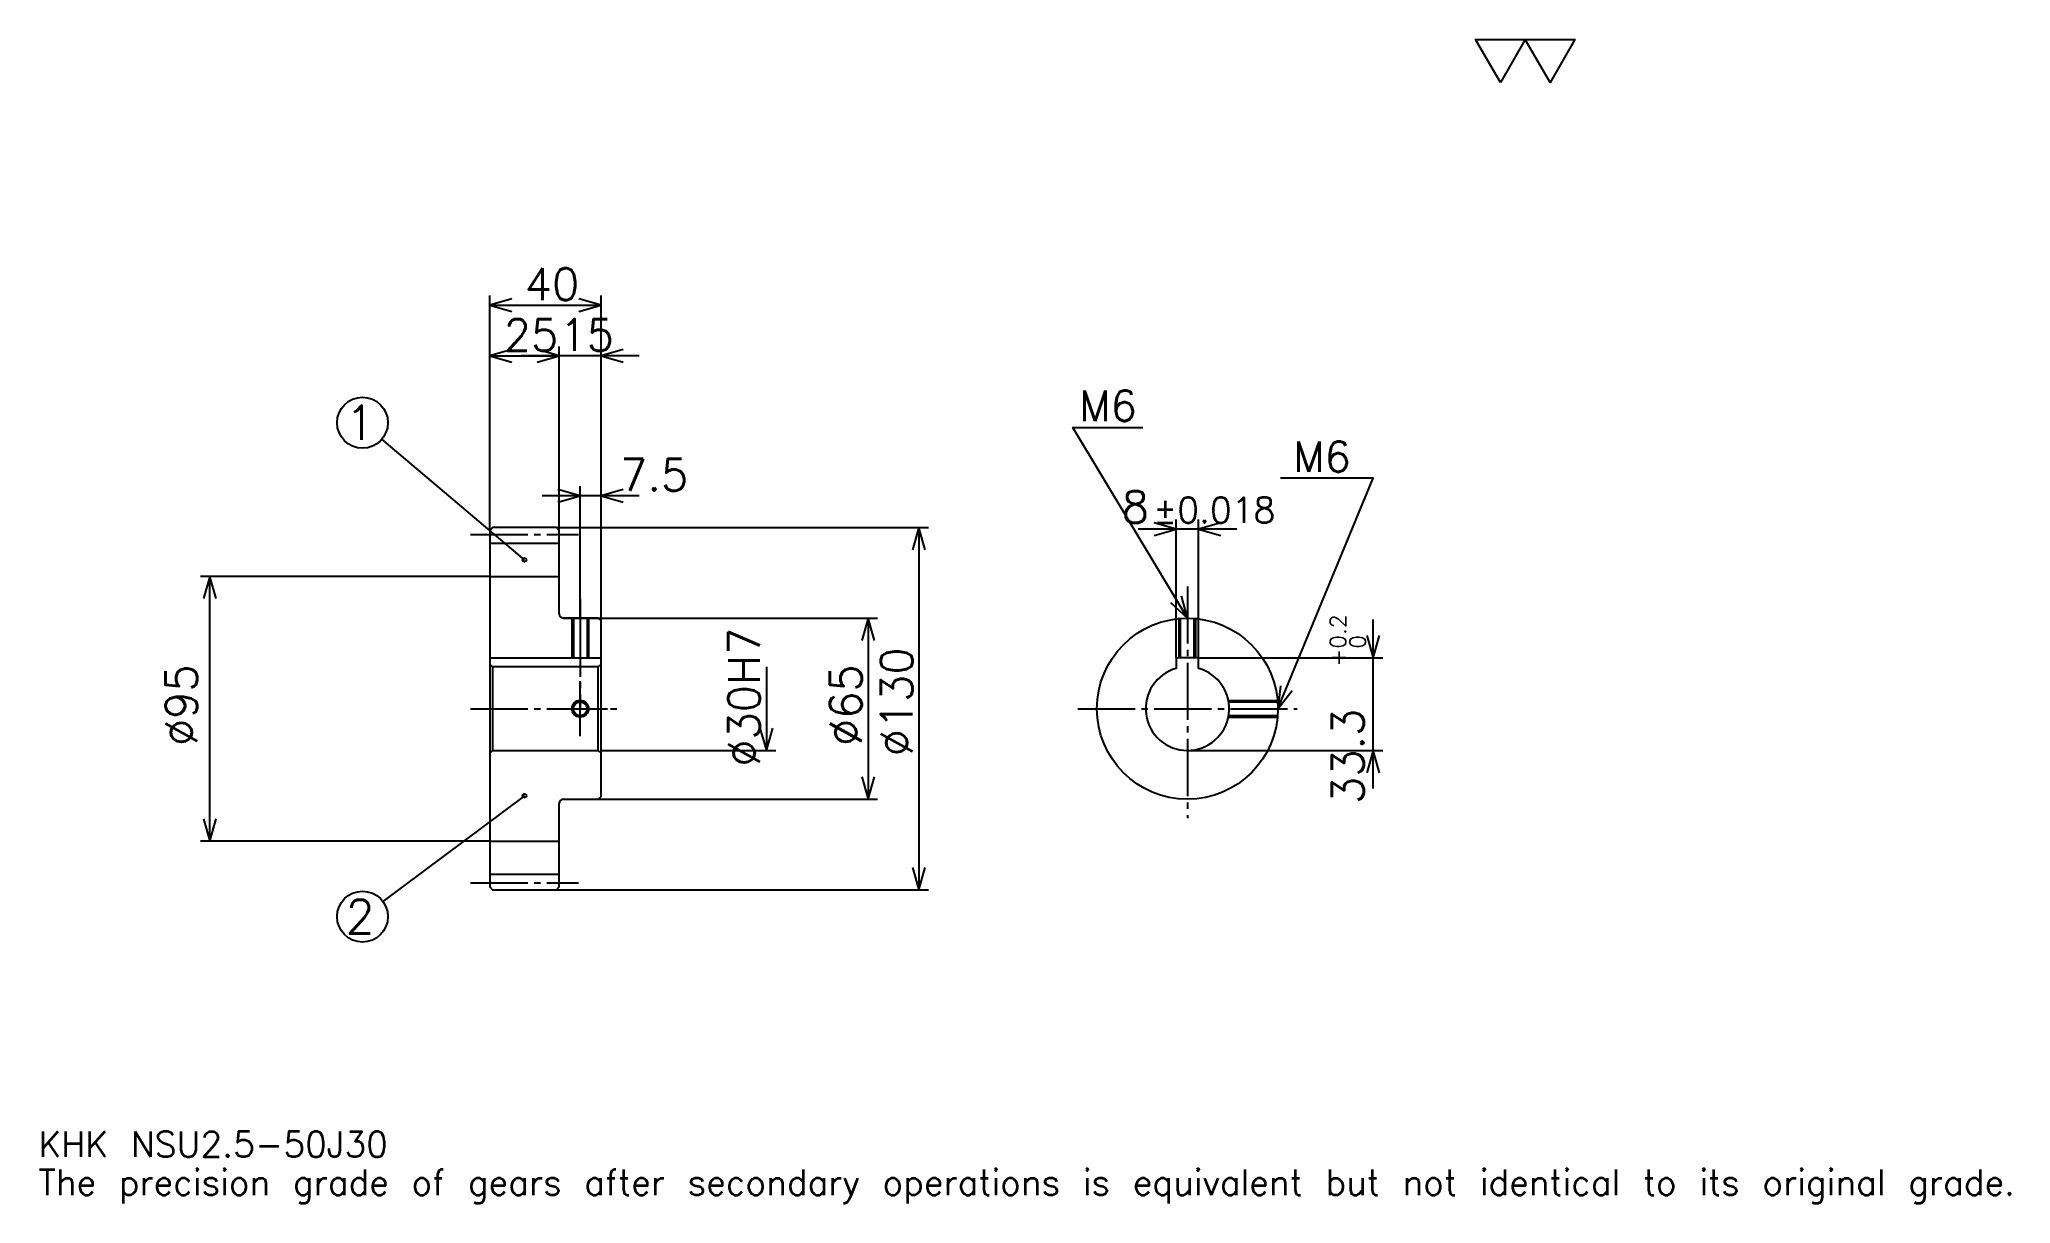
# Model space of a CAD drawing. Extents: x 23 to 731, y 8 to 426.
import ezdxf

# ---------------------------------------------------------------- set-up
doc = ezdxf.new("R2010")
doc.units = 0
doc.linetypes.add('DASHDOT', pattern=[27.391305, 20.543478, -2.282609, 2.282609, -2.282609])
doc.layers.get('0').update_dxf_attribs({"linetype": 'CONTINUOUS'})
doc.layers.add('DASHDOT', color=6, linetype='DASHDOT')
doc.styles.add('KANJI', font='TXT', dxfattribs={"bigfont": 'BIGFONT'})

msp = doc.modelspace()

# ---------------------------------------------------------------- linework, layer by layer
at = {"color": 5}
for p, q in [((184.891312, 251.032608), (184.891312, 334.347839)), ((224.891312, 251.032608), (224.891312, 334.347839)), ((184.891312, 330.923889), (224.891312, 330.923889)), ((184.891312, 312.663025), (209.891312, 312.663025)), ((238.58696, 312.663025), (196.195663, 312.663025)), ((209.891312, 251.032608), (209.891312, 316.086975)), ((197.391312, 239.470108), (146.208649, 282.786438)), ((238.58696, 262.445648), (203.695663, 262.445648)), ((217.391312, 251.032608), (217.391312, 265.869568)), ((184.891312, 250.032608), (184.891312, 251.032608)), ((208.891312, 251.032608), (224.891312, 251.032608)), ((209.891312, 250.032608), (209.891312, 251.032608)), ((217.391312, 218.532608), (217.391312, 251.032608)), ((217.391312, 218.532608), (217.391312, 251.032608)), ((224.891312, 251.032608), (342.445679, 251.032608)), ((224.891312, 217.532608), (224.891312, 251.032608)), ((339.021729, 251.032608), (339.021729, 121.032608)), ((453.130432, 250.489136), (417.739136, 250.489136)), ((431.434784, 204.332611), (431.434784, 253.913055)), ((439.434784, 204.332611), (439.434784, 253.913055)), ((184.891312, 233.532608), (81.032616, 233.532608)), ((84.456528, 138.532608), (84.456528, 233.532608)), ((211.391312, 218.532608), (224.891312, 218.532608)), ((224.891312, 218.532608), (324.184814, 218.532608)), ((320.760864, 218.532608), (320.760864, 153.532608)), ((502.173889, 157.33696), (502.173889, 218.028259)), ((284.239136, 201.032608), (284.239136, 171.032608)), ((439.434784, 204.332611), (505.597839, 204.332611)), ((224.891312, 171.032608), (287.663055, 171.032608)), ((435.434784, 171.032608), (505.597839, 171.032608)), ((197.391312, 154.782608), (146.556274, 116.841606)), ((211.391312, 153.532608), (224.891312, 153.532608)), ((224.891312, 153.532608), (324.184814, 153.532608)), ((184.891312, 138.532608), (81.032616, 138.532608)), ((208.891312, 121.032608), (224.891312, 121.032608)), ((224.891312, 121.032608), (342.445679, 121.032608))]:
    msp.add_line(p, q, dxfattribs=at)
at = {"color": 4}
for p, q in [((184.891312, 245.407608), (209.891312, 245.407608)), ((184.891312, 233.532608), (209.891312, 233.532608)), ((184.891312, 204.332611), (224.891312, 204.332611)), ((185.891312, 201.032608), (185.891312, 171.032608)), ((223.891312, 201.032608), (224.891312, 202.032608)), ((223.891312, 171.032608), (224.891312, 170.032608)), ((184.891312, 138.532608), (209.891312, 138.532608)), ((184.891312, 126.657608), (209.891312, 126.657608))]:
    msp.add_line(p, q, dxfattribs=at)
at = {"color": 7}
msp.add_lwpolyline([(547.826111, 410.869568), (538.92395, 426.299988), (574.532654, 426.299988), (565.630432, 410.869568), (556.728271, 426.299988), (547.826111, 410.869568)], dxfattribs=at)
at = {"color": 5}
for points in [[(192.880447, 333.206512), (184.891312, 330.923889), (192.880447, 328.641296)], [(216.902176, 328.641296), (224.891312, 330.923889), (216.902176, 333.206512)], [(192.880447, 314.945648), (184.891312, 312.663025), (192.880447, 310.380432)], [(201.902176, 310.380432), (209.891312, 312.663025), (201.902176, 314.945648)], [(201.902176, 310.380432), (209.891312, 312.663025), (201.902176, 314.945648)], [(232.880447, 314.945648), (224.891312, 312.663025), (232.880447, 310.380432)], [(435.434784, 218.532608), (394.347839, 287.010864), (419.456543, 287.010864)], [(209.402176, 260.163025), (217.391312, 262.445648), (209.402176, 264.728271)], [(232.880447, 264.728271), (224.891312, 262.445648), (232.880447, 260.163025)], [(467.934814, 186.032608), (502.17395, 268.75), (468.847839, 268.75)], [(341.304352, 243.043472), (339.021729, 251.032608), (336.739136, 243.043472)], [(423.445648, 248.206528), (431.434784, 250.489136), (423.445648, 252.771744)], [(447.423889, 252.771744), (439.434784, 250.489136), (447.423889, 248.206528)], [(86.739136, 225.543472), (84.456528, 233.532608), (82.17392, 225.543472)], [(429.367096, 224.208832), (435.434784, 218.532608), (433.281738, 226.557617)], [(323.043488, 210.543472), (320.760864, 218.532608), (318.478271, 210.543472)], [(499.891296, 212.321732), (502.173889, 204.332611), (504.456543, 212.321732)], [(468.881226, 194.287354), (467.934814, 186.032608), (473.099365, 192.541336)], [(281.956543, 179.021744), (284.239136, 171.032608), (286.521729, 179.021744)], [(504.456543, 163.043472), (502.173889, 171.032608), (499.891296, 163.043472)], [(318.478271, 161.521744), (320.760864, 153.532608), (323.043488, 161.521744)], [(82.17392, 146.521744), (84.456528, 138.532608), (86.739136, 146.521744)], [(336.739136, 129.021744), (339.021729, 121.032608), (341.304352, 129.021744)]]:
    msp.add_lwpolyline(points, dxfattribs=at)
at = {"color": 4}
for points in [[(209.891312, 220.032608), (209.891312, 250.032608), (208.891312, 251.032608), (185.891312, 251.032608), (184.891312, 250.032608), (184.891312, 170.032608)], [(211.391312, 153.532608), (223.891312, 153.532608), (224.891312, 154.532608), (224.891312, 217.532608), (223.891312, 218.532608), (211.391312, 218.532608)], [(214.391312, 218.532608), (214.391312, 204.332611)], [(214.931305, 218.532608), (214.931305, 204.332611)], [(219.851318, 218.532608), (219.851318, 204.332611)], [(220.391312, 218.532608), (220.391312, 204.332611)], [(432.434784, 204.332611), (432.434784, 218.393845)], [(432.974792, 204.332611), (432.974792, 218.439377)], [(437.894775, 204.332611), (437.894775, 218.439377)], [(438.434784, 204.332611), (438.434784, 218.393845)], [(184.891312, 170.032608), (185.891312, 171.032608), (223.891312, 171.032608), (223.891312, 201.032608), (185.891312, 201.032608), (184.891312, 202.032608)], [(439.434784, 200.489441), (439.434784, 204.332611), (431.434784, 204.332611), (431.434784, 200.489441)], [(450.131714, 189.032608), (467.796021, 189.032608)], [(450.231689, 188.492615), (467.841553, 188.492615)], [(450.131714, 183.032608), (467.796021, 183.032608)], [(450.231689, 183.572601), (467.841553, 183.572601)], [(184.891312, 170.032608), (184.891312, 122.032608), (185.891312, 121.032608), (208.891312, 121.032608), (209.891312, 122.032608), (209.891312, 152.032608)]]:
    msp.add_lwpolyline(points, dxfattribs=at)
at = {"color": 5}
for centre, radius in [((139.239136, 288.684784), 9.130435), ((197.391312, 239.470108), 0.684783), ((197.391312, 154.782608), 0.684783), ((139.239136, 111.380432), 9.130435)]:
    msp.add_circle(centre, radius, dxfattribs=at)
at = {"color": 4}
for centre, radius in [((435.434784, 186.032608), 32.5), ((217.391312, 186.032608), 2.46)]:
    msp.add_circle(centre, radius, dxfattribs=at)
at = {"color": 7}
msp.add_circle((217.391312, 186.032608), 3, dxfattribs=at)
at = {"color": 4}
for centre, radius, start, end in [((211.391312, 220.032608), 1.5, 180, 270), ((435.434784, 186.032608), 15, 105.466010323, 74.533989677), ((211.391312, 152.032608), 1.5, 90, 180)]:
    msp.add_arc(centre, radius, start, end, dxfattribs=at)
at = {"layer": 'DASHDOT', "color": 7}
for p, q in [((178.043488, 248.532608), (216.739136, 248.532608)), ((435.434784, 229.945648), (435.434784, 146.684784)), ((217.391312, 218.532608), (217.391312, 186.032608)), ((178.043488, 186.032608), (231.739136, 186.032608)), ((396.086975, 186.032608), (474.782593, 186.032608)), ((178.043488, 123.532608), (216.739136, 123.532608))]:
    msp.add_line(p, q, dxfattribs=at)
for points in [[(217.391312, 225.380432), (217.391312, 197.484787)], [(217.391312, 176.184784), (217.391312, 195.880432)], [(207.543488, 186.032608), (227.239136, 186.032608)]]:
    msp.add_lwpolyline(points, dxfattribs=at)

# ---------------------------------------------------------------- texts
at = {"color": 7, "style": 'KANJI'}
for s, height, p in [('40', 11.413043, (197.472839, 332.75)), ('25', 11.413043, (189.972839, 314.489136)), ('15', 11.413043, (209.972839, 314.489136)), ('M6', 10.956522, (396.630432, 289.293488)), ('1', 12.173913, (133.152191, 282.597839)), ('M6', 10.956522, (473.413025, 271.032593)), ('7.5', 11.413043, (231.739136, 264.271729)), ('8', 11.413043, (411.876007, 252.771744)), ('%%p0.018', 9.130435, (423.173523, 252.771744)), ('2', 12.173913, (133.152191, 105.293472)), ('KHK NSU2.5-50J30', 9.130435, (22.826086, 25.108696)), ('The precision grade of gears after secondary operations is equivalent but not identical to its original grade.', 9.130435, (22.826086, 11.413043))]:
    msp.add_text(s, height=height, dxfattribs=at).set_placement(p)
for s, height, p in [('%%c30H7', 11.413043, (281.956543, 165.203796)), ('0.2', 5.706522, (492.358704, 207.60141)), ('%%c130', 11.413043, (336.739136, 168.91304)), ('+', 5.706522, (492.358704, 201.210098)), ('0', 5.706522, (499.434753, 207.60141)), ('%%c95', 11.413043, (79.891312, 172.622284)), ('%%c65', 11.413043, (318.478271, 172.622284)), ('33.3', 11.413043, (498.75, 151.809937))]:
    msp.add_text(s, height=height, rotation=90, dxfattribs=at).set_placement(p)

doc.saveas('drawing.dxf')
